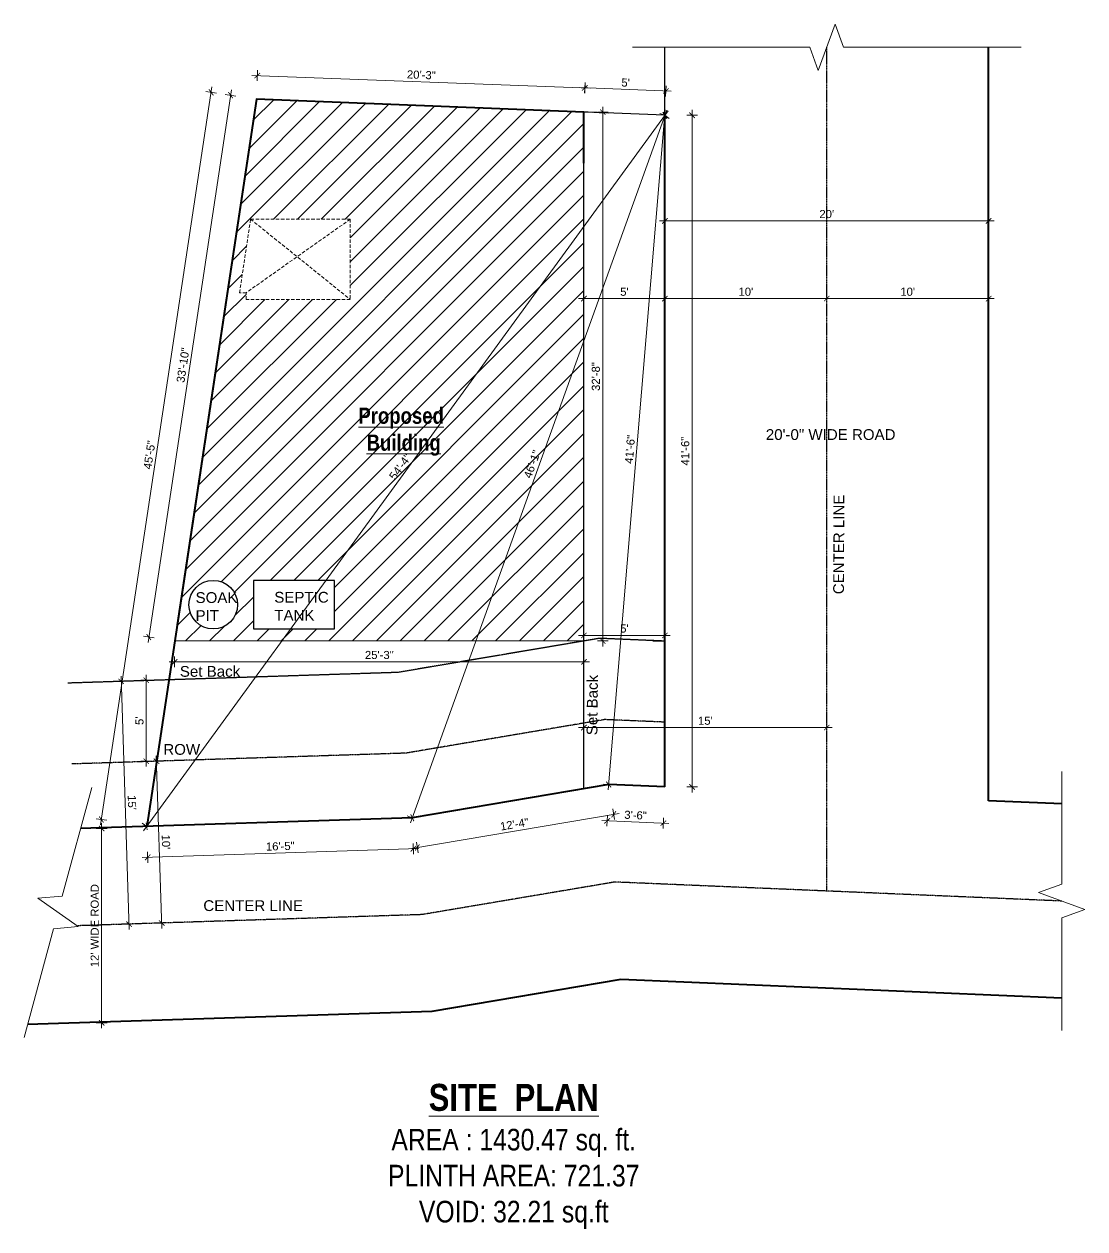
# Model space of a CAD drawing. Header units: inches. Extents: x 135267 to 147066, y -21506 to -19082.
# Drawn here: x 135267 to 136053, y -20819 to -19926 of the extents above; entities that cross this region are included whole.
import ezdxf

# ---------------------------------------------------------------- set-up
doc = ezdxf.new("R2010")
doc.units = ezdxf.units.IN
doc.header["$LTSCALE"] = 0.5
doc.header["$MEASUREMENT"] = 0
doc.header["$PDMODE"] = 66
doc.linetypes.add('CENTER', pattern=[2, 1.25, -0.25, 0.25, -0.25])
doc.linetypes.add('HIDDEN', pattern=[0.375, 0.25, -0.125])
doc.layers.add('A-Hatch', color=7, linetype='Continuous')
doc.layers.add('furniture', color=31, linetype='Continuous')
for name, color, linetype, lineweight in [('DIM 1-100', 4, 'Continuous', 13), ('HACTH', 253, 'Continuous', 9), ('Text-100.w', 254, 'Continuous', 9), ('TEXTLAYER', 7, 'Continuous', 18), ('Toilet', 7, 'Continuous', 25), ('wall', 1, 'Continuous', 40)]:
    doc.layers.add(name, color=color, linetype=linetype, lineweight=lineweight)
doc.styles.add('arial', font='arial.ttf')
doc.styles.get("Standard").update_dxf_attribs({"font": 'arial.ttf'})
doc.dimstyles.new('1 by 96', dxfattribs={"dimtxt": 6, "dimasz": 4, "dimexe": 4, "dimexo": 4, "dimgap": 2, "dimtad": 1, "dimdec": 0, "dimzin": 0, "dimdsep": 46, "dimlunit": 4, "dimtxsty": 'Standard', "dimblk": 'ARCHTICK', "dimcen": 0, "dimdle": 4, "dimadec": 0, "dimazin": 0, "dimtfac": 1, "dimtdec": 0, "dimtix": 1, "dimtofl": 0, "dimtmove": 1, "dimatfit": 3, "dimldrblk": 'ARCHTICK', "dimfxl": 4, "dimfxlon": 1, "dimtolj": 1, "dimtzin": 0, "dimlwd": -1, "dimlwe": -1, "dimarcsym": 0})

# ---------------------------------------------------------------- blocks, each defined once
blk = doc.blocks.new('_ArchTick')
at = {"color": 0, "linetype": 'ByBlock', "const_width": 0.15}
blk.add_lwpolyline([(-0.5, -0.5), (0.5, 0.5)], dxfattribs=at)
blk = doc.blocks.new('*D831')
at = {"layer": 'Defpoints', "color": 0, "transparency": 16777216}
for p in [(135681.89, -20447.74), (135681.89, -20447.74), (135861.89, -20447.74)]:
    blk.add_point(p, dxfattribs=at)
at = {"layer": 'DIM 1-100', "color": 0, "transparency": 16777216}
for p, q in [((135681.89, -20447.74), (135681.89, -20443.74)), ((135861.89, -20447.74), (135861.89, -20443.74)), ((135865.89, -20447.74), (135677.89, -20447.74))]:
    blk.add_line(p, q, dxfattribs=at)
at = {"layer": 'DIM 1-100', "color": 0, "transparency": 16777216, "xscale": 4, "yscale": 4, "zscale": 4, "rotation": 180}
blk.add_blockref('_ArchTick', (135681.89, -20447.74), dxfattribs=at)
at = {"layer": 'DIM 1-100', "color": 0, "transparency": 16777216, "xscale": 4, "yscale": 4, "zscale": 4}
blk.add_blockref('_ArchTick', (135861.89, -20447.74), dxfattribs=at)
at = {"layer": 'DIM 1-100', "color": 0, "transparency": 16777216, "insert": (135771.89, -20442.68), "char_height": 6, "attachment_point": 5}
blk.add_mtext("\\A1;15'", dxfattribs=at)
blk = doc.blocks.new('*D827')
at = {"layer": 'Defpoints', "color": 0, "transparency": 16777216}
for p in [(135419.99, -19978.98), (135439.12, -19981.87), (135378.47, -20383.55)]:
    blk.add_point(p, dxfattribs=at)
at = {"layer": 'DIM 1-100', "color": 0, "transparency": 16777216}
for p, q in [((135358.74, -20384.62), (135420.59, -19975.03)), ((135423.94, -19979.58), (135416.03, -19978.39)), ((135363.3, -20381.26), (135355.39, -20380.07))]:
    blk.add_line(p, q, dxfattribs=at)
at = {"layer": 'DIM 1-100', "color": 0, "transparency": 16777216, "xscale": 4, "yscale": 4, "zscale": 4}
for p, rotation in [((135419.99, -19978.98), 81.41413039006953), ((135359.34, -20380.66), 261.4141303900695)]:
    blk.add_blockref('_ArchTick', p, dxfattribs=dict(at, rotation=rotation))
at = {"layer": 'DIM 1-100', "color": 0, "transparency": 16777216, "insert": (135384.66, -20179.07), "char_height": 6, "attachment_point": 5, "rotation": 81.41413}
blk.add_mtext('\\A1;33\'-10"', dxfattribs=at)
blk = doc.blocks.new('*D828')
at = {"layer": 'Defpoints', "color": 0, "transparency": 16777216}
for p in [(135682.56, -19973.52), (135439.06, -19982.34), (135681.89, -19991.45)]:
    blk.add_point(p, dxfattribs=at)
at = {"layer": 'DIM 1-100', "color": 0, "transparency": 16777216}
for p, q in [((135439.58, -19968.41), (135439.88, -19960.42)), ((135435.73, -19964.26), (135686.56, -19973.67)), ((135682.41, -19977.51), (135682.71, -19969.52))]:
    blk.add_line(p, q, dxfattribs=at)
at = {"layer": 'DIM 1-100', "color": 0, "transparency": 16777216, "xscale": 4, "yscale": 4, "zscale": 4}
for p, rotation in [((135439.73, -19964.41), 177.8530391883985), ((135682.56, -19973.52), 357.8530391883985)]:
    blk.add_blockref('_ArchTick', p, dxfattribs=dict(at, rotation=rotation))
at = {"layer": 'DIM 1-100', "color": 0, "transparency": 16777216, "insert": (135561.33, -19963.9), "char_height": 6, "attachment_point": 5, "rotation": 357.85304}
blk.add_mtext('\\A1;20\'-3"', dxfattribs=at)
blk = doc.blocks.new('*D829')
at = {"layer": 'Defpoints', "color": 0, "transparency": 16777216}
for p in [(135742.59, -19975.88), (135681.89, -19991.45), (135741.89, -19993.81)]:
    blk.add_point(p, dxfattribs=at)
at = {"layer": 'DIM 1-100', "color": 0, "transparency": 16777216}
for p, q in [((135682.44, -19977.51), (135682.75, -19969.52)), ((135678.6, -19973.36), (135746.59, -19976.04)), ((135742.44, -19979.88), (135742.75, -19971.89))]:
    blk.add_line(p, q, dxfattribs=at)
at = {"layer": 'DIM 1-100', "color": 0, "transparency": 16777216, "xscale": 4, "yscale": 4, "zscale": 4}
for p, rotation in [((135682.59, -19973.52), 177.741538126951), ((135742.59, -19975.88), 357.741538126951)]:
    blk.add_blockref('_ArchTick', p, dxfattribs=dict(at, rotation=rotation))
at = {"layer": 'DIM 1-100', "color": 0, "transparency": 16777216, "insert": (135712.79, -19969.65), "char_height": 6, "attachment_point": 5, "rotation": 357.74154}
blk.add_mtext("\\A1;5'", dxfattribs=at)
blk = doc.blocks.new('*D830')
at = {"layer": 'Defpoints', "color": 0, "transparency": 16777216}
for p in [(135741.89, -19993.81), (135741.89, -20491.75), (135762.07, -20491.75)]:
    blk.add_point(p, dxfattribs=at)
at = {"layer": 'DIM 1-100', "color": 0, "transparency": 16777216}
for p, q in [((135758.07, -19993.81), (135766.07, -19993.81)), ((135762.07, -19989.81), (135762.07, -20495.75)), ((135758.07, -20491.75), (135766.07, -20491.75))]:
    blk.add_line(p, q, dxfattribs=at)
at = {"layer": 'DIM 1-100', "color": 0, "transparency": 16777216, "xscale": 4, "yscale": 4, "zscale": 4}
for p, rotation in [((135762.07, -19993.81), 90), ((135762.07, -20491.75), 270)]:
    blk.add_blockref('_ArchTick', p, dxfattribs=dict(at, rotation=rotation))
at = {"layer": 'DIM 1-100', "color": 0, "transparency": 16777216, "insert": (135757, -20242.78), "char_height": 6, "attachment_point": 5, "rotation": 90}
blk.add_mtext('\\A1;41\'-6"', dxfattribs=at)
blk = doc.blocks.new('*D819')
at = {"layer": 'Defpoints', "color": 0, "transparency": 16777216}
for p in [(135554.64, -20514.57), (135357.73, -20520.95), (135358.48, -20543.95)]:
    blk.add_point(p, dxfattribs=at)
at = {"layer": 'DIM 1-100', "color": 0, "transparency": 16777216}
for p, q in [((135559.38, -20537.45), (135354.48, -20544.08)), ((135358.35, -20539.95), (135358.6, -20547.95)), ((135555.25, -20533.58), (135555.51, -20541.57))]:
    blk.add_line(p, q, dxfattribs=at)
at = {"layer": 'DIM 1-100', "color": 0, "transparency": 16777216, "xscale": 4, "yscale": 4, "zscale": 4}
for p, rotation in [((135358.48, -20543.95), 181.8538700163674), ((135555.38, -20537.58), 1.853870016367338)]:
    blk.add_blockref('_ArchTick', p, dxfattribs=dict(at, rotation=rotation))
at = {"layer": 'DIM 1-100', "color": 0, "transparency": 16777216, "insert": (135456.76, -20535.7), "char_height": 6, "attachment_point": 5, "rotation": 1.85387}
blk.add_mtext('\\A1;16\'-5"', dxfattribs=at)
blk = doc.blocks.new('*D820')
at = {"layer": 'Defpoints', "color": 0, "transparency": 16777216}
for p in [(135741.89, -19993.81), (135741.89, -19993.81), (135357.73, -20520.95)]:
    blk.add_point(p, dxfattribs=at)
at = {"layer": 'DIM 1-100', "color": 0, "transparency": 16777216}
for p, q in [((135355.37, -20524.18), (135744.24, -19990.58)), ((135741.89, -19993.81), (135745.12, -19996.17)), ((135357.73, -20520.95), (135354.5, -20518.59))]:
    blk.add_line(p, q, dxfattribs=at)
at = {"layer": 'DIM 1-100', "color": 0, "transparency": 16777216, "xscale": 4, "yscale": 4, "zscale": 4}
for p, rotation in [((135741.89, -19993.81), 53.91679096631795), ((135357.73, -20520.95), 233.9167909663179)]:
    blk.add_blockref('_ArchTick', p, dxfattribs=dict(at, rotation=rotation))
at = {"layer": 'DIM 1-100', "color": 0, "transparency": 16777216, "insert": (135545.73, -20254.4), "char_height": 6, "attachment_point": 5, "rotation": 53.91679}
blk.add_mtext('\\A1;54\'-4"', dxfattribs=at)
blk = doc.blocks.new('*D825')
at = {"layer": 'Defpoints', "color": 0, "transparency": 16777216}
for p in [(135681.89, -20379.4), (135681.89, -20383.55), (135741.89, -20383.55)]:
    blk.add_point(p, dxfattribs=at)
at = {"layer": 'DIM 1-100', "color": 0, "transparency": 16777216}
for p, q in [((135745.89, -20379.4), (135677.89, -20379.4)), ((135681.89, -20379.55), (135681.89, -20375.4)), ((135741.89, -20379.55), (135741.89, -20375.4))]:
    blk.add_line(p, q, dxfattribs=at)
at = {"layer": 'DIM 1-100', "color": 0, "transparency": 16777216, "xscale": 4, "yscale": 4, "zscale": 4}
for p, rotation in [((135681.89, -20379.4), 179.9999999999548), ((135741.89, -20379.4), 359.9999999999548)]:
    blk.add_blockref('_ArchTick', p, dxfattribs=dict(at, rotation=rotation))
at = {"layer": 'DIM 1-100', "color": 0, "transparency": 16777216, "insert": (135711.89, -20374.35), "char_height": 6, "attachment_point": 5}
blk.add_mtext("\\A1;5'", dxfattribs=at)
blk = doc.blocks.new('*D832')
at = {"layer": 'Defpoints', "color": 0, "transparency": 16777216}
for p in [(135861.89, -20129.74), (135861.89, -20129.74), (135981.89, -20129.74)]:
    blk.add_point(p, dxfattribs=at)
at = {"layer": 'DIM 1-100', "color": 0, "transparency": 16777216}
for p, q in [((135985.89, -20129.74), (135857.89, -20129.74)), ((135861.89, -20129.74), (135861.89, -20125.74)), ((135981.89, -20129.74), (135981.89, -20125.74))]:
    blk.add_line(p, q, dxfattribs=at)
at = {"layer": 'DIM 1-100', "color": 0, "transparency": 16777216, "xscale": 4, "yscale": 4, "zscale": 4, "rotation": 180}
blk.add_blockref('_ArchTick', (135861.89, -20129.74), dxfattribs=at)
at = {"layer": 'DIM 1-100', "color": 0, "transparency": 16777216, "xscale": 4, "yscale": 4, "zscale": 4}
blk.add_blockref('_ArchTick', (135981.89, -20129.74), dxfattribs=at)
at = {"layer": 'DIM 1-100', "color": 0, "transparency": 16777216, "insert": (135921.89, -20124.67), "char_height": 6, "attachment_point": 5}
blk.add_mtext("\\A1;10'", dxfattribs=at)
blk = doc.blocks.new('*D833')
at = {"layer": 'Defpoints', "color": 0, "transparency": 16777216}
for p in [(135741.89, -20129.74), (135741.89, -20129.74), (135861.89, -20129.74)]:
    blk.add_point(p, dxfattribs=at)
at = {"layer": 'DIM 1-100', "color": 0, "transparency": 16777216}
for p, q in [((135865.89, -20129.74), (135737.89, -20129.74)), ((135741.89, -20129.74), (135741.89, -20125.74)), ((135861.89, -20129.74), (135861.89, -20125.74))]:
    blk.add_line(p, q, dxfattribs=at)
at = {"layer": 'DIM 1-100', "color": 0, "transparency": 16777216, "xscale": 4, "yscale": 4, "zscale": 4, "rotation": 180}
blk.add_blockref('_ArchTick', (135741.89, -20129.74), dxfattribs=at)
at = {"layer": 'DIM 1-100', "color": 0, "transparency": 16777216, "xscale": 4, "yscale": 4, "zscale": 4}
blk.add_blockref('_ArchTick', (135861.89, -20129.74), dxfattribs=at)
at = {"layer": 'DIM 1-100', "color": 0, "transparency": 16777216, "insert": (135801.89, -20124.67), "char_height": 6, "attachment_point": 5}
blk.add_mtext("\\A1;10'", dxfattribs=at)
blk = doc.blocks.new('*D834')
at = {"layer": 'Defpoints', "color": 0, "transparency": 16777216}
for p in [(135681.89, -20129.74), (135681.89, -20129.74), (135741.89, -20129.74)]:
    blk.add_point(p, dxfattribs=at)
at = {"layer": 'DIM 1-100', "color": 0, "transparency": 16777216}
for p, q in [((135745.89, -20129.74), (135677.89, -20129.74)), ((135681.89, -20129.74), (135681.89, -20133.74)), ((135741.89, -20129.74), (135741.89, -20125.74))]:
    blk.add_line(p, q, dxfattribs=at)
at = {"layer": 'DIM 1-100', "color": 0, "transparency": 16777216, "xscale": 4, "yscale": 4, "zscale": 4, "rotation": 180}
blk.add_blockref('_ArchTick', (135681.89, -20129.74), dxfattribs=at)
at = {"layer": 'DIM 1-100', "color": 0, "transparency": 16777216, "xscale": 4, "yscale": 4, "zscale": 4}
blk.add_blockref('_ArchTick', (135741.89, -20129.74), dxfattribs=at)
at = {"layer": 'DIM 1-100', "color": 0, "transparency": 16777216, "insert": (135711.89, -20124.69), "char_height": 6, "attachment_point": 5}
blk.add_mtext("\\A1;5'", dxfattribs=at)
blk = doc.blocks.new('*D835')
at = {"layer": 'Defpoints', "color": 0, "transparency": 16777216}
for p in [(135741.89, -20072.13), (135741.89, -20072.13), (135981.89, -20072.13)]:
    blk.add_point(p, dxfattribs=at)
at = {"layer": 'DIM 1-100', "color": 0, "transparency": 16777216}
for p, q in [((135741.89, -20072.13), (135741.89, -20068.13)), ((135981.89, -20072.13), (135981.89, -20068.13)), ((135985.89, -20072.13), (135737.89, -20072.13))]:
    blk.add_line(p, q, dxfattribs=at)
at = {"layer": 'DIM 1-100', "color": 0, "transparency": 16777216, "xscale": 4, "yscale": 4, "zscale": 4, "rotation": 180}
blk.add_blockref('_ArchTick', (135741.89, -20072.13), dxfattribs=at)
at = {"layer": 'DIM 1-100', "color": 0, "transparency": 16777216, "xscale": 4, "yscale": 4, "zscale": 4}
blk.add_blockref('_ArchTick', (135981.89, -20072.13), dxfattribs=at)
at = {"layer": 'DIM 1-100', "color": 0, "transparency": 16777216, "insert": (135861.89, -20067.07), "char_height": 6, "attachment_point": 5}
blk.add_mtext("\\A1;20'", dxfattribs=at)
blk = doc.blocks.new('*D839')
at = {"layer": 'Defpoints', "color": 0, "transparency": 16777216}
for p in [(135700.26, -20489.98), (135554.64, -20514.57), (135558.36, -20536.62)]:
    blk.add_point(p, dxfattribs=at)
at = {"layer": 'DIM 1-100', "color": 0, "transparency": 16777216}
for p, q in [((135707.93, -20511.36), (135554.42, -20537.29)), ((135703.32, -20508.08), (135704.65, -20515.97)), ((135557.7, -20532.68), (135559.03, -20540.57))]:
    blk.add_line(p, q, dxfattribs=at)
at = {"layer": 'DIM 1-100', "color": 0, "transparency": 16777216, "xscale": 4, "yscale": 4, "zscale": 4}
for p, rotation in [((135703.99, -20512.03), 9.58599132277743), ((135558.36, -20536.62), 189.5859913227775)]:
    blk.add_blockref('_ArchTick', p, dxfattribs=dict(at, rotation=rotation))
at = {"layer": 'DIM 1-100', "color": 0, "transparency": 16777216, "insert": (135630.34, -20519.38), "char_height": 6, "attachment_point": 5, "rotation": 9.58599}
blk.add_mtext('\\A1;12\'-4"', dxfattribs=at)
blk = doc.blocks.new('*D840')
at = {"layer": 'Defpoints', "color": 0, "transparency": 16777216}
for p in [(135700.26, -20489.98), (135741.89, -20491.75), (135699.12, -20516.88)]:
    blk.add_point(p, dxfattribs=at)
at = {"layer": 'DIM 1-100', "color": 0, "transparency": 16777216}
for p, q in [((135699.29, -20512.88), (135698.95, -20520.87)), ((135740.91, -20514.65), (135740.57, -20522.64)), ((135744.74, -20518.82), (135695.12, -20516.71))]:
    blk.add_line(p, q, dxfattribs=at)
at = {"layer": 'DIM 1-100', "color": 0, "transparency": 16777216, "xscale": 4, "yscale": 4, "zscale": 4}
for p, rotation in [((135699.12, -20516.88), 177.5625682282952), ((135740.74, -20518.65), 357.5625682282952)]:
    blk.add_blockref('_ArchTick', p, dxfattribs=dict(at, rotation=rotation))
at = {"layer": 'DIM 1-100', "color": 0, "transparency": 16777216, "insert": (135720.15, -20512.7), "char_height": 6, "attachment_point": 5, "rotation": 357.56257}
blk.add_mtext('\\A1;3\'-6"', dxfattribs=at)
blk = doc.blocks.new('*D841')
at = {"layer": 'Defpoints', "color": 0, "transparency": 16777216}
for p in [(135681.89, -19991.45), (135681.89, -20383.55), (135695.83, -20383.55)]:
    blk.add_point(p, dxfattribs=at)
at = {"layer": 'DIM 1-100', "color": 0, "transparency": 16777216}
for p, q in [((135695.83, -19987.45), (135695.83, -20387.55)), ((135691.83, -19991.45), (135699.83, -19991.45)), ((135691.83, -20383.55), (135699.83, -20383.55))]:
    blk.add_line(p, q, dxfattribs=at)
at = {"layer": 'DIM 1-100', "color": 0, "transparency": 16777216, "xscale": 4, "yscale": 4, "zscale": 4}
for p, rotation in [((135695.83, -19991.45), 90), ((135695.83, -20383.55), 270)]:
    blk.add_blockref('_ArchTick', p, dxfattribs=dict(at, rotation=rotation))
at = {"layer": 'DIM 1-100', "color": 0, "transparency": 16777216, "insert": (135690.76, -20187.5), "char_height": 6, "attachment_point": 5, "rotation": 90}
blk.add_mtext('\\A1;32\'-8"', dxfattribs=at)
blk = doc.blocks.new('*D842')
at = {"layer": 'Defpoints', "color": 0, "transparency": 16777216}
for p in [(135378.47, -20383.55), (135681.89, -20383.55), (135378.47, -20399.02)]:
    blk.add_point(p, dxfattribs=at)
at = {"layer": 'DIM 1-100', "color": 0, "transparency": 16777216}
for p, q in [((135685.89, -20399.02), (135374.47, -20399.02)), ((135378.47, -20395.02), (135378.47, -20403.02)), ((135681.89, -20395.02), (135681.89, -20403.02))]:
    blk.add_line(p, q, dxfattribs=at)
at = {"layer": 'DIM 1-100', "color": 0, "transparency": 16777216, "xscale": 4, "yscale": 4, "zscale": 4, "rotation": 180}
blk.add_blockref('_ArchTick', (135378.47, -20399.02), dxfattribs=at)
at = {"layer": 'DIM 1-100', "color": 0, "transparency": 16777216, "xscale": 4, "yscale": 4, "zscale": 4}
blk.add_blockref('_ArchTick', (135681.89, -20399.02), dxfattribs=at)
at = {"layer": 'DIM 1-100', "color": 0, "transparency": 16777216, "insert": (135530.18, -20393.95), "char_height": 6, "attachment_point": 5}
blk.add_mtext('\\A1;25\'-3"', dxfattribs=at)
blk = doc.blocks.new('*D843')
at = {"layer": 'Defpoints', "color": 0, "transparency": 16777216}
for p in [(135374.13, -20412.36), (135344.66, -20593.41), (135379.95, -20592.26)]:
    blk.add_point(p, dxfattribs=at)
at = {"layer": 'DIM 1-100', "color": 0, "transparency": 16777216}
for p, q in [((135342.84, -20413.37), (135334.84, -20413.63)), ((135338.71, -20409.5), (135344.79, -20597.4)), ((135348.66, -20593.28), (135340.66, -20593.54))]:
    blk.add_line(p, q, dxfattribs=at)
at = {"layer": 'DIM 1-100', "color": 0, "transparency": 16777216, "xscale": 4, "yscale": 4, "zscale": 4}
for p, rotation in [((135338.84, -20413.5), 91.85387001639346), ((135344.66, -20593.41), 271.8538700163934)]:
    blk.add_blockref('_ArchTick', p, dxfattribs=dict(at, rotation=rotation))
at = {"layer": 'DIM 1-100', "color": 0, "transparency": 16777216, "insert": (135346.81, -20503.29), "char_height": 6, "attachment_point": 5, "rotation": 271.85387}
blk.add_mtext("\\A1;15'", dxfattribs=at)
blk = doc.blocks.new('*D844')
at = {"layer": 'Defpoints', "color": 0, "transparency": 16777216}
for p in [(135365.02, -20472.68), (135368.9, -20592.62), (135368.9, -20592.62)]:
    blk.add_point(p, dxfattribs=at)
at = {"layer": 'DIM 1-100', "color": 0, "transparency": 16777216}
for p, q in [((135364.89, -20468.69), (135369.03, -20596.62)), ((135365.02, -20472.68), (135361.02, -20472.81)), ((135368.9, -20592.62), (135364.9, -20592.75))]:
    blk.add_line(p, q, dxfattribs=at)
at = {"layer": 'DIM 1-100', "color": 0, "transparency": 16777216, "xscale": 4, "yscale": 4, "zscale": 4}
for p, rotation in [((135365.02, -20472.68), 91.85387001639815), ((135368.9, -20592.62), 271.8538700163982)]:
    blk.add_blockref('_ArchTick', p, dxfattribs=dict(at, rotation=rotation))
at = {"layer": 'DIM 1-100', "color": 0, "transparency": 16777216, "insert": (135372.02, -20532.49), "char_height": 6, "attachment_point": 5, "rotation": 271.85387}
blk.add_mtext("\\A1;10'", dxfattribs=at)
blk = doc.blocks.new('*D846')
at = {"layer": 'Defpoints', "color": 0, "transparency": 16777216}
for p in [(135357.47, -20412.65), (135365.02, -20412.65), (135365.02, -20472.68)]:
    blk.add_point(p, dxfattribs=at)
at = {"layer": 'DIM 1-100', "color": 0, "transparency": 16777216}
for p, q in [((135361.02, -20412.65), (135353.47, -20412.65)), ((135357.47, -20476.68), (135357.47, -20408.65)), ((135361.02, -20472.68), (135353.47, -20472.68))]:
    blk.add_line(p, q, dxfattribs=at)
at = {"layer": 'DIM 1-100', "color": 0, "transparency": 16777216, "xscale": 4, "yscale": 4, "zscale": 4}
for p, rotation in [((135357.47, -20412.65), 90), ((135357.47, -20472.68), 270)]:
    blk.add_blockref('_ArchTick', p, dxfattribs=dict(at, rotation=rotation))
at = {"layer": 'DIM 1-100', "color": 0, "transparency": 16777216, "insert": (135352.42, -20442.67), "char_height": 6, "attachment_point": 5, "rotation": 90}
blk.add_mtext("\\A1;5'", dxfattribs=at)
blk = doc.blocks.new('*D847')
at = {"layer": 'Defpoints', "color": 0, "transparency": 16777216}
for p in [(135308.74, -20522.53), (135308.74, -20666.61), (135324.34, -20666.61)]:
    blk.add_point(p, dxfattribs=at)
at = {"layer": 'DIM 1-100', "color": 0, "transparency": 16777216}
for p, q in [((135320.34, -20522.53), (135328.34, -20522.53)), ((135324.34, -20518.53), (135324.34, -20670.61)), ((135320.34, -20666.61), (135328.34, -20666.61))]:
    blk.add_line(p, q, dxfattribs=at)
at = {"layer": 'DIM 1-100', "color": 0, "transparency": 16777216, "xscale": 4, "yscale": 4, "zscale": 4}
for p, rotation in [((135324.34, -20522.53), 90), ((135324.34, -20666.61), 270)]:
    blk.add_blockref('_ArchTick', p, dxfattribs=dict(at, rotation=rotation))
at = {"layer": 'DIM 1-100', "color": 0, "transparency": 16777216, "insert": (135319.24, -20594.57), "char_height": 6, "attachment_point": 5, "rotation": 90}
blk.add_mtext("\\A1;12' WIDE ROAD", dxfattribs=at)
blk = doc.blocks.new('*D848')
at = {"layer": 'Defpoints', "color": 0, "transparency": 16777216}
for p in [(135741.89, -19993.81), (135741.89, -19993.81), (135554.64, -20514.57)]:
    blk.add_point(p, dxfattribs=at)
at = {"layer": 'DIM 1-100', "color": 0, "transparency": 16777216}
for p, q in [((135553.28, -20518.34), (135743.24, -19990.05)), ((135741.89, -19993.81), (135738.12, -19992.46)), ((135554.64, -20514.57), (135550.87, -20513.22))]:
    blk.add_line(p, q, dxfattribs=at)
at = {"layer": 'DIM 1-100', "color": 0, "transparency": 16777216, "xscale": 4, "yscale": 4, "zscale": 4}
for p, rotation in [((135741.89, -19993.81), 70.22300655234213), ((135554.64, -20514.57), 250.2230065523421)]:
    blk.add_blockref('_ArchTick', p, dxfattribs=dict(at, rotation=rotation))
at = {"layer": 'DIM 1-100', "color": 0, "transparency": 16777216, "insert": (135643.5, -20252.48), "char_height": 6, "attachment_point": 5, "rotation": 70.22301}
blk.add_mtext('\\A1;46\'-1"', dxfattribs=at)
blk = doc.blocks.new('*D849')
at = {"layer": 'Defpoints', "color": 0, "transparency": 16777216}
for p in [(135741.89, -19993.81), (135700.26, -20489.98), (135700.26, -20489.98)]:
    blk.add_point(p, dxfattribs=at)
at = {"layer": 'DIM 1-100', "color": 0, "transparency": 16777216}
for p, q in [((135742.22, -19989.83), (135699.93, -20493.96)), ((135741.89, -19993.81), (135737.9, -19993.48)), ((135700.26, -20489.98), (135696.28, -20489.64))]:
    blk.add_line(p, q, dxfattribs=at)
at = {"layer": 'DIM 1-100', "color": 0, "transparency": 16777216, "xscale": 4, "yscale": 4, "zscale": 4}
for p, rotation in [((135741.89, -19993.81), 85.20477218478332), ((135700.26, -20489.98), 265.2047721847833)]:
    blk.add_blockref('_ArchTick', p, dxfattribs=dict(at, rotation=rotation))
at = {"layer": 'DIM 1-100', "color": 0, "transparency": 16777216, "insert": (135716.03, -20241.47), "char_height": 6, "attachment_point": 5, "rotation": 85.20477}
blk.add_mtext('\\A1;41\'-6"', dxfattribs=at)
blk = doc.blocks.new('*D850')
at = {"layer": 'Defpoints', "color": 0, "transparency": 16777216}
for p in [(135439.12, -19981.87), (135324.13, -20515.87), (135357.73, -20520.95)]:
    blk.add_point(p, dxfattribs=at)
at = {"layer": 'DIM 1-100', "color": 0, "transparency": 16777216}
for p, q in [((135406.11, -19972.84), (135323.53, -20519.83)), ((135409.47, -19977.39), (135401.56, -19976.2)), ((135328.08, -20516.47), (135320.17, -20515.27))]:
    blk.add_line(p, q, dxfattribs=at)
at = {"layer": 'DIM 1-100', "color": 0, "transparency": 16777216, "xscale": 4, "yscale": 4, "zscale": 4}
for p, rotation in [((135405.52, -19976.8), 81.41413039003824), ((135324.13, -20515.87), 261.4141303900383)]:
    blk.add_blockref('_ArchTick', p, dxfattribs=dict(at, rotation=rotation))
at = {"layer": 'DIM 1-100', "color": 0, "transparency": 16777216, "insert": (135359.83, -20245.58), "char_height": 6, "attachment_point": 5, "rotation": 81.41413}
blk.add_mtext('\\A1;45\'-5"', dxfattribs=at)

msp = doc.modelspace()

# ---------------------------------------------------------------- hatches: boundary and pattern name
at = {"layer": 'A-Hatch'}
h = msp.add_hatch(dxfattribs=at)
h.set_pattern_fill('ANSI31', color=256, scale=100)
h.set_pattern_definition([(45, (-7411.984, -742.065), (-8.8388348, 8.8388348), [])])
h.paths.add_polyline_path([(135681.89, -19991.45), (135439.13, -19981.87), (135378.47, -20383.55), (135681.89, -20383.55)])
h.paths.add_polyline_path([(135496.91, -20338.62), (135496.91, -20374.62), (135436.91, -20374.62), (135436.91, -20338.62)], flags=16)
h.paths.add_polyline_path([(135425.07, -20356.62, -1), (135389.07, -20356.62, -1)], flags=16)
h.paths.add_polyline_path([(135508.66, -20130.4), (135431.45, -20130.4), (135431.45, -20125.4), (135426.55, -20125.4), (135434.79, -20070.86), (135508.66, -20070.86)], flags=16)
h.paths.add_polyline_path([(135391.12, -20373.21), (135426.54, -20373.2), (135426.53, -20343.39), (135391.12, -20343.39)], flags=24)
h.paths.add_polyline_path([(135449.84, -20372.95), (135494.2, -20372.95), (135494.2, -20343.13), (135449.83, -20343.14)], flags=8)
h.paths.add_polyline_path([(135511.6, -20249.05), (135581, -20249.05), (135581, -20203.89), (135511.6, -20203.89)], flags=24)

# ---------------------------------------------------------------- linework, layer by layer
at = {"layer": 'DIM 1-100', "linetype": 'Continuous'}
for points in [[(135717.89, -19943.41), (135849.39, -19943.41), (135855.64, -19960.58), (135868.14, -19926.23), (135874.39, -19943.41), (136005.89, -19943.41)], [(136036.09, -20672.34), (136036.09, -20588.84), (136053.26, -20582.59), (136018.92, -20570.09), (136036.09, -20563.84), (136036.09, -20480.34)], [(135266.87, -20677.43), (135288.66, -20596.82), (135306.86, -20595.27), (135276.97, -20574.24), (135295.18, -20572.69), (135316.97, -20492.08)]]:
    msp.add_lwpolyline(points, dxfattribs=at)
at = {"layer": 'DIM 1-100'}
msp.add_lwpolyline([(135439.12, -19981.87), (135681.89, -19991.45), (135681.89, -20383.55), (135378.47, -20383.55), (135439.06, -19982.34)], dxfattribs=at)
at = {"layer": 'furniture', "ltscale": 7}
msp.add_lwpolyline([(135496.91, -20374.62), (135496.91, -20338.62), (135436.91, -20338.62), (135436.91, -20374.62)], close=True, dxfattribs=at)
msp.add_circle((135407.07, -20356.62), 18, dxfattribs=at)
at = {"layer": 'HACTH', "linetype": 'HIDDEN', "ltscale": 20}
for p, q in [((135681.89, -19991.45), (135699.89, -19992.16)), ((135508.66, -20070.86), (135431.45, -20125.4)), ((135434.79, -20070.86), (135508.66, -20130.4))]:
    msp.add_line(p, q, dxfattribs=at)
for points in [[(135699.89, -19992.16), (135681.89, -19991.45)], [(135508.66, -20070.86), (135508.66, -20130.4), (135431.45, -20130.4), (135431.45, -20125.4), (135426.55, -20125.4), (135434.79, -20070.86), (135508.66, -20070.86)]]:
    msp.add_lwpolyline(points, dxfattribs=at)
at = {"layer": 'Toilet'}
for p, q in [((135741.89, -19993.81), (135741.89, -19943.41)), ((135681.89, -19991.45), (135439.12, -19981.87)), ((135741.89, -19993.81), (135439.12, -19981.87)), ((135732.89, -20383.55), (135741.89, -20383.55)), ((135732.89, -20383.55), (135741.89, -20383.55))]:
    msp.add_line(p, q, dxfattribs=at)
at = {"layer": 'Toilet', "linetype": 'CENTER', "ltscale": 0.5}
msp.add_line((135861.89, -20568.92), (135861.89, -19943.41), dxfattribs=at)
at = {"layer": 'Toilet', "linetype": 'HIDDEN', "ltscale": 2}
for p in [(135681.89, -20383.55), (135681.89, -20493.08)]:
    msp.add_line(p, (135681.89, -19991.45), dxfattribs=at)
msp.add_lwpolyline([(135741.89, -20383.65), (135693.49, -20381.59), (135543.85, -20406.87), (135299.35, -20414.78)], dxfattribs=at)
at = {"layer": 'Toilet', "linetype": 'CENTER', "ltscale": 0.5}
for points in [[(135741.89, -20443.71), (135697.26, -20441.81), (135549.84, -20466.7), (135302.11, -20474.72)], [(136036.09, -20576.34), (135704.78, -20562.24), (135561.83, -20586.38), (135306, -20594.66)]]:
    msp.add_lwpolyline(points, dxfattribs=at)
at = {"layer": 'wall'}
for p, q in [((135981.89, -20501.97), (135981.89, -19943.41)), ((135439.12, -19981.87), (135357.73, -20520.95)), ((135439.12, -19981.87), (135380.29, -20371.55)), ((135741.89, -20491.75), (135741.89, -19993.81))]:
    msp.add_line(p, q, dxfattribs=at)
for points in [[(135681.89, -20029.42), (135681.89, -19991.45), (135439.12, -19981.87), (135380.29, -20371.55)], [(135741.89, -20491.75), (135700.26, -20489.98), (135554.64, -20514.57), (135308.74, -20522.53)], [(136036.09, -20504.27), (135981.89, -20501.97)], [(136036.09, -20648.4), (135709.29, -20634.49), (135569.02, -20658.18), (135269.45, -20667.88)]]:
    msp.add_lwpolyline(points, dxfattribs=at)

# ---------------------------------------------------------------- texts
at = {"layer": 'Text-100.w', "width": 569.1024, "attachment_point": 2, "style": 'arial'}
for s, insert, char_height in [('\\A1;{\\fArial Narrow|b1|i0|c0|p34;\\LProposed\\P Building}', (135546.36, -20210.52), 12), ('\\A1;{\\fArial Narrow|b1|i0|c0|p34;\\LSITE  PLAN\\P\\fArial Narrow|b0|i0|c0|p34;\\H0.8x;\\lAREA : 1430.47 sq. ft.\\PPLINTH AREA: 721.37\\PVOID: 32.21 sq.ft}', (135629.85, -20711.86), 20)]:
    msp.add_mtext(s, dxfattribs=dict(at, insert=insert, char_height=char_height))
at = {"layer": 'TEXTLAYER', "ltscale": 5, "char_height": 8, "attachment_point": 1}
for s, insert, width, rotation in [('{\\fArial|b0|i0|c0|p34;20\'-0" WIDE ROAD}', (135816.72, -20226.51), 128.7501, 0.00567), ('{\\fArial|b0|i0|c0|p34;CENTER LINE}', (135866.65, -20348.88), 90.522, 89.79033), ('{\\fArial|b0|i0|c0|p34;SOAK \\PPIT}', (135393.98, -20347.36), 90.522, 0.00567), ('{\\fArial|b0|i0|c0|p34;SEPTIC \\PTANK}', (135452.34, -20347.12), 90.522, 0.00567), ('{\\fArial|b0|i0|c0|p34;Set Back}', (135683.82, -20453.35), 128.7501, 89.44785)]:
    msp.add_mtext(s, dxfattribs=dict(at, insert=insert, width=width, rotation=rotation))
for s, insert, width in [('{\\fArial|b0|i0|c0|p34;Set Back}', (135382.34, -20402.07), 128.7501), ('{\\fArial|b0|i0|c0|p34;ROW}', (135370.06, -20459.92), 128.7501), ('{\\fArial|b0|i0|c0|p34;CENTER LINE}', (135399.73, -20575.73), 90.522)]:
    msp.add_mtext(s, dxfattribs=dict(at, insert=insert, width=width))

# ---------------------------------------------------------------- dimensions: what is measured, and where the dimension line sits
at = {"layer": 'DIM 1-100'}
for p1, p2, distance, picture, middle in [((135439.06, -19982.34), (135681.89, -19991.45), 17.94, '*D828', (135561.33, -19963.9)), ((135681.89, -19991.45), (135741.89, -19993.81), 17.94, '*D829', (135712.79, -19969.65)), ((135439.12, -19981.87), (135357.73, -20520.95), -33.99, '*D850', (135359.83, -20245.58)), ((135378.47, -20383.55), (135439.12, -19981.87), 19.35, '*D827', (135384.66, -20179.07)), ((135357.73, -20520.95), (135741.89, -19993.81), 0, '*D820', (135545.73, -20254.4)), ((135554.64, -20514.57), (135741.89, -19993.81), 0, '*D848', (135643.5, -20252.48)), ((135741.89, -19993.81), (135700.26, -20489.98), 0, '*D849', (135716.03, -20241.47)), ((135741.89, -19993.81), (135741.89, -20491.75), 20.18, '*D830', (135757, -20242.78)), ((135741.89, -20383.55), (135681.89, -20383.55), -4.16, '*D825', (135711.89, -20374.35)), ((135374.13, -20412.36), (135379.95, -20592.26), -35.3, '*D843', (135346.81, -20503.29)), ((135861.89, -20447.74), (135681.89, -20447.74), 0, '*D831', (135771.89, -20442.68)), ((135365.02, -20472.68), (135368.9, -20592.62), 0, '*D844', (135372.02, -20532.49)), ((135700.26, -20489.98), (135554.64, -20514.57), 22.36, '*D839', (135630.34, -20519.38)), ((135741.89, -20491.75), (135700.26, -20489.98), 26.92, '*D840', (135720.15, -20512.7)), ((135554.64, -20514.57), (135357.73, -20520.95), 23.02, '*D819', (135456.76, -20535.7))]:
    dim = msp.add_aligned_dim(p1=p1, p2=p2, distance=distance, dimstyle='1 by 96', dxfattribs=at)
    dim.commit()
    dim.dimension.update_dxf_attribs({"geometry": picture, "text_midpoint": middle})
for base, p1, p2, picture, middle in [((135695.83, -20383.55), (135681.89, -19991.45), (135681.89, -20383.55), '*D841', (135690.76, -20187.5)), ((135357.47, -20412.65), (135365.02, -20472.68), (135365.02, -20412.65), '*D846', (135352.42, -20442.67))]:
    dim = msp.add_linear_dim(base=base, p1=p1, p2=p2, angle=90, dimstyle='1 by 96', dxfattribs=at)
    dim.commit()
    dim.dimension.update_dxf_attribs({"geometry": picture, "text_midpoint": middle})
for base, p1, p2, picture, middle in [((135741.89, -20072.13), (135981.89, -20072.13), (135741.89, -20072.13), '*D835', (135861.89, -20067.07)), ((135681.89, -20129.74), (135741.89, -20129.74), (135681.89, -20129.74), '*D834', (135711.89, -20124.69)), ((135741.89, -20129.74), (135861.89, -20129.74), (135741.89, -20129.74), '*D833', (135801.89, -20124.67)), ((135861.89, -20129.74), (135981.89, -20129.74), (135861.89, -20129.74), '*D832', (135921.89, -20124.67)), ((135378.47, -20399.02), (135681.89, -20383.55), (135378.47, -20383.55), '*D842', (135530.18, -20393.95))]:
    dim = msp.add_linear_dim(base=base, p1=p1, p2=p2, dimstyle='1 by 96', dxfattribs=at)
    dim.commit()
    dim.dimension.update_dxf_attribs({"geometry": picture, "text_midpoint": middle})
dim = msp.add_linear_dim(base=(135324.34, -20666.61), p1=(135308.74, -20522.53), p2=(135308.74, -20666.61), angle=90, text="12' WIDE ROAD", dimstyle='1 by 96', dxfattribs=at)
dim.commit()
dim.dimension.update_dxf_attribs({"geometry": '*D847', "text_midpoint": (135319.24, -20594.57)})

doc.saveas('drawing.dxf')
